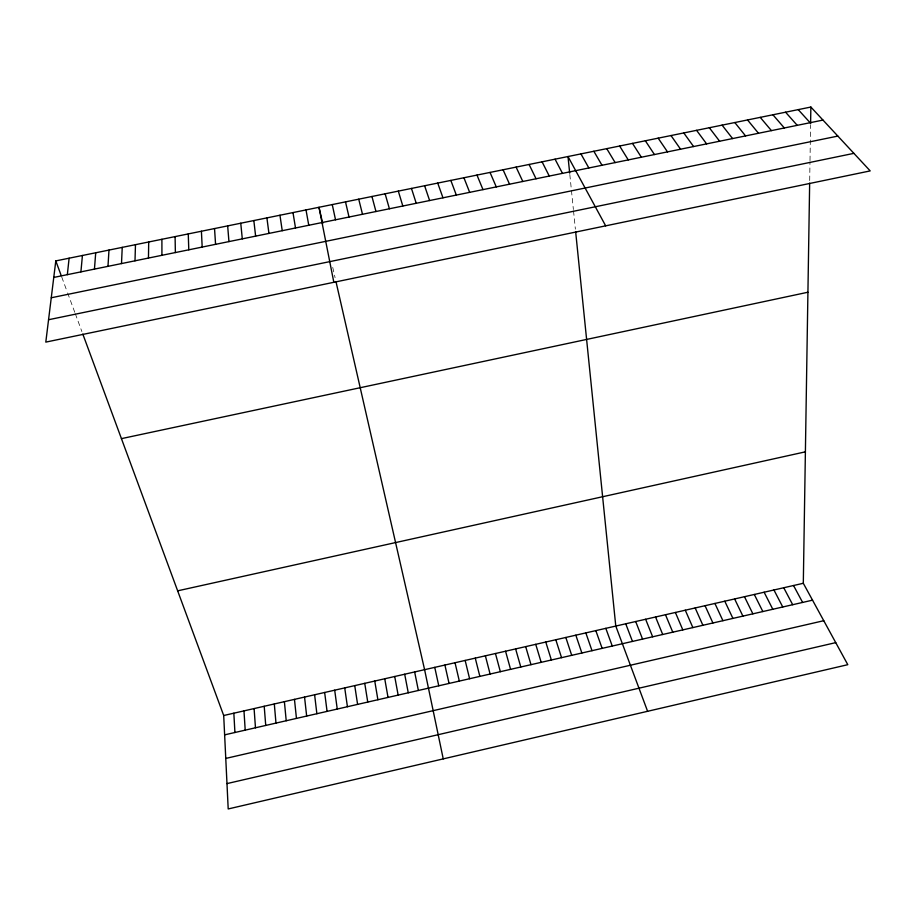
<?xml version="1.0" encoding="UTF-8"?>
<svg xmlns="http://www.w3.org/2000/svg" width="916" height="916" viewBox="0 0 916 916"><rect width="100%" height="100%" fill="white"/><g stroke="black" fill="none" stroke-linecap="round" stroke-linejoin="round"><path stroke-width="0.69" stroke-dasharray="4.58 3.44" d="M809.698 180.532L809.984 161.96M810.007 160.621L810.568 125.206M61.75 277.056L67.131 291.632M67.624 292.948L74.826 312.448M75.307 313.73L81.89 331.569M332.726 267.38L335.073 277.685M569.821 174.487L573.382 209.489M573.519 210.806L575.385 229.16"/><path stroke-width="1.37" d="M148.461 258.06L148.701 241.973M82.818 334.077L223.699 715.51L228.199 808.954L847.792 664.684L803.309 583.286L809.652 183.143M810.591 123.82L810.866 107.046L55.796 260.911L45.8 342.115L870.2 170.903L810.866 107.046M134.996 260.82L135.476 244.675M121.496 263.579L122.24 247.366M107.985 266.338L108.981 250.068M94.451 269.109L95.711 252.77M80.906 271.88L82.429 255.484M67.337 274.651L69.112 258.197M225.771 758.425L823.759 620.705M226.973 783.604L835.747 642.631M224.638 734.861L812.538 600.163M223.699 715.51L803.309 583.286M177.647 590.831L805.393 451.84M121.439 438.638L807.923 292.238M48.559 319.73L853.884 153.35M53.758 277.434L822.969 120.076M51.262 297.769L837.842 136.083M798.225 109.622L810.11 122.71M785.573 112.199L797.229 125.343M772.909 114.775L784.336 127.977M760.234 117.362L771.421 130.622M747.536 119.95L758.494 133.267M734.815 122.538L745.555 135.912M722.083 125.137L732.582 138.568M709.339 127.736L719.61 141.224M696.572 130.335L706.614 143.881M683.783 132.946L693.595 146.549M670.993 135.545L680.565 149.205M658.169 138.156L667.512 151.884M645.345 140.778L654.448 154.552M632.498 143.388L641.36 157.231M619.628 146.01L628.262 159.911M606.747 148.644L615.14 162.59M593.843 151.266L602.007 165.281M580.927 153.899L588.851 167.971M605.671 225.84L568 156.533L569.683 173.113M793.531 585.519L802.622 602.442M783.741 587.751L792.695 604.709M555.05 159.178L562.493 173.364M773.94 589.984L782.756 606.987M764.127 592.228L772.806 609.266M542.077 161.823L549.279 176.067M754.303 594.461L762.845 611.545M744.479 596.705L752.883 613.835M529.093 164.468L536.055 178.769M734.632 598.95L742.899 616.113M724.785 601.194L732.915 618.403M516.097 167.113L522.818 181.483M714.927 603.449L722.919 620.693M705.057 605.694L712.911 622.995M503.079 169.769L509.548 184.196M695.175 607.949L702.893 625.284M685.283 610.205L692.862 627.586M490.037 172.426L496.277 186.91M675.39 612.472L682.821 629.887M665.474 614.728L672.779 632.189M476.984 175.082L482.984 189.623M655.558 616.995L662.715 634.49M645.631 619.262L652.65 636.792M463.92 177.75L469.668 192.349M635.693 621.529L642.563 639.105M625.743 623.796L632.475 641.418M450.832 180.418L456.328 195.085M647.601 711.297L615.781 626.063L575.649 231.737M55.796 260.911L61.258 275.716M605.808 628.342L612.266 646.055M437.722 183.085L442.978 197.81M595.824 630.62L602.144 648.368M585.839 632.899L592.011 650.692M424.6 185.753L429.615 200.547M575.832 635.177L581.866 653.016M565.825 637.467L571.71 655.341M411.467 188.433L416.23 203.283M555.806 639.746L561.554 657.665M545.776 642.036L551.375 660.001M398.311 191.112L402.822 206.02M535.734 644.326L541.184 662.337M525.681 646.627L530.994 664.673M515.616 648.917L520.792 667.008M385.132 193.803L389.403 208.768M505.552 651.219L510.578 669.344M495.464 653.52L500.342 671.691M371.942 196.482L375.961 211.516M485.377 655.822L490.106 674.039M475.267 658.123L479.858 676.386M358.728 199.184L362.507 214.275M465.156 660.425L469.599 678.733M455.034 662.737L459.328 681.092M345.504 201.875L349.03 217.035M322.741 223.641L318.997 207.279L333.836 282.3M335.954 281.51L424.6 669.688L443.241 758.883M444.901 665.05L449.058 683.439M434.757 667.363L438.764 685.798M332.256 204.577L335.531 219.794M414.65 671.955L418.372 690.469M404.689 674.222L408.261 692.782M394.716 676.5L398.151 695.107M306.001 209.924L308.772 225.267M384.743 678.779L388.029 697.42M374.759 681.057L377.896 699.744M292.983 212.581L295.513 227.981M364.751 683.336L367.751 702.068M354.744 685.615L357.595 704.393M279.952 215.237L282.231 230.695M344.725 687.905L347.427 706.728M334.695 690.195L337.248 709.053M266.911 217.894L268.938 233.42M324.653 692.485L327.069 711.388M314.612 694.775L316.867 713.724M253.835 220.55L255.621 236.133M304.547 697.076L306.665 716.072M294.471 699.366L296.452 718.407M240.759 223.218L242.293 238.87M284.395 701.667L286.216 720.755M274.308 703.969L275.979 723.09M227.66 225.886L228.943 241.595M264.209 706.27L265.732 725.449M254.098 708.583L255.472 727.796M214.539 228.565L215.569 244.332M243.977 710.885L245.202 730.144M233.843 713.198L234.92 732.502M201.406 231.233L202.184 247.068M188.261 233.912L188.788 249.816M175.093 236.603L175.368 252.553M161.903 239.282L161.926 255.312"/></g></svg>
